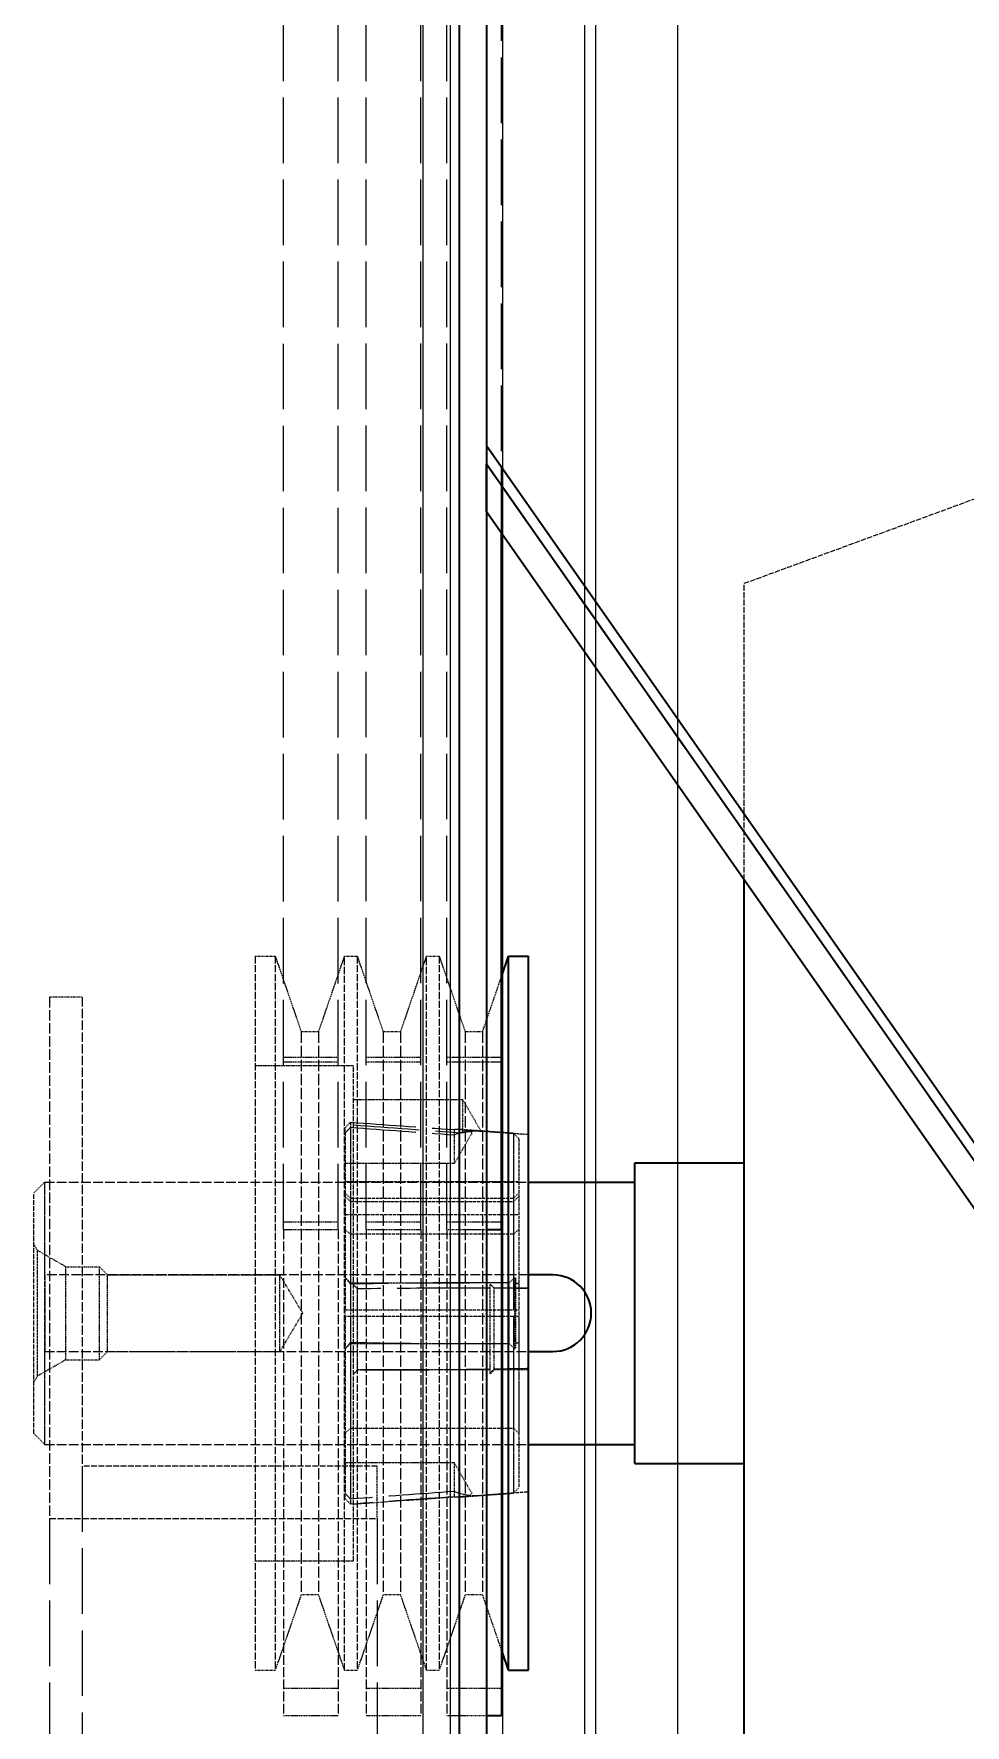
# Model space of a CAD drawing. Header units: millimetres. Extents: x 2408 to 34521, y 2746 to 25454.
# Drawn here: x 14797.2 to 14967.6, y 11499.1 to 11808.5 of the extents above; entities that cross this region are included whole.
import ezdxf

# ---------------------------------------------------------------- set-up
doc = ezdxf.new("R2010")
doc.units = ezdxf.units.MM
doc.linetypes.add('DASHED', pattern=[15, 12, -3])

# ---------------------------------------------------------------- blocks, each defined once
blk = doc.blocks.new('A$C637D7238')
at = {"color": 7, "linetype": 'DASHED', "lineweight": 13}
for p, q in [((973.35, 2530), (973.35, 10)), ((978.35, 2530), (978.35, 10)), ((980, 2530), (980, 10)), ((947.81, 527.87), (947.81, 1137.91)), ((957.81, 527.87), (957.81, 1137.91)), ((962.96, 527.88), (962.96, 1137.91)), ((972.96, 527.88), (972.96, 1137.91)), ((977.71, 527.88), (977.71, 1137.92)), ((987.71, 655.23), (987.71, 1137.92)), ((1272.9, 260), (985, 671.17)), ((1270.56, 260), (985, 667.82)), ((911, 484.54), (911, 80)), ((905, 475.01), (905, 80)), ((965, 475.01), (965, 80))]:
    blk.add_line(p, q, dxfattribs=at)
at = {"color": 7, "lineweight": 35}
for p, q in [((980, 2530), (980, 10)), ((985, 2530), (985, 10)), ((1272.9, 260), (985, 671.17)), ((1270.56, 260), (985, 667.82)), ((1264.45, 260), (985, 659.1))]:
    blk.add_line(p, q, dxfattribs=at)
at = {"color": 7, "lineweight": 13}
for p, q in [((973.35, 2525), (973.35, 15)), ((978.35, 2525), (978.35, 15))]:
    blk.add_line(p, q, dxfattribs=at)
at = {"color": 7, "linetype": 'DASHED', "lineweight": 13, "ltscale": 0.366585}
blk.add_line((985, 671.17), (985, 891.12), dxfattribs=at)
at = {"color": 7, "linetype": 'DASHED', "lineweight": 13, "ltscale": 0.005581}
blk.add_line((985, 671.17), (985, 667.82), dxfattribs=at)
at = {"color": 7, "lineweight": 35, "ltscale": 0.014529}
blk.add_line((985, 659.1), (985, 667.82), dxfattribs=at)
at = {"color": 7, "linetype": 'DASHED', "lineweight": 13, "ltscale": 0.079883}
blk.add_line((1032.15, 646.04), (1077.15, 662.54), dxfattribs=at)
at = {"color": 7, "lineweight": 35, "ltscale": 0.212243}
blk.add_line((987.71, 527.88), (987.71, 655.23), dxfattribs=at)
at = {"color": 7, "linetype": 'DASHED', "lineweight": 13, "ltscale": 0.090462}
blk.add_line((1032.15, 591.77), (1032.15, 646.04), dxfattribs=at)
at = {"color": 7, "lineweight": 35, "ltscale": 0.132038}
blk.add_line((1032.15, 512.54), (1032.15, 591.77), dxfattribs=at)
at = {"color": 7, "linetype": 'DASHED', "lineweight": 13, "ltscale": 0.108833}
for p, q in [((942.67, 577.84), (942.67, 512.54)), ((946.32, 577.84), (946.32, 512.54)), ((946.32, 577.84), (946.32, 512.54)), ((959.02, 512.54), (959.02, 577.84)), ((959.02, 512.54), (959.02, 577.84)), ((961.32, 577.84), (961.32, 512.54)), ((961.32, 577.84), (961.32, 512.54)), ((974.02, 512.54), (974.02, 577.84)), ((974.02, 512.54), (974.02, 577.84)), ((976.32, 577.84), (976.32, 512.54)), ((976.32, 577.84), (976.32, 512.54)), ((989.02, 512.54), (989.02, 577.84)), ((942.67, 512.54), (942.67, 447.24)), ((946.32, 512.54), (946.32, 447.24)), ((946.32, 512.54), (946.32, 447.24)), ((959.02, 447.24), (959.02, 512.54)), ((959.02, 447.24), (959.02, 512.54)), ((961.32, 512.54), (961.32, 447.24)), ((961.32, 512.54), (961.32, 447.24)), ((974.02, 447.24), (974.02, 512.54)), ((974.02, 447.24), (974.02, 512.54)), ((976.32, 512.54), (976.32, 447.24)), ((976.32, 512.54), (976.32, 447.24)), ((989.02, 447.24), (989.02, 512.54))]:
    blk.add_line(p, q, dxfattribs=at)
at = {"color": 7, "linetype": 'DASHED', "lineweight": 13, "ltscale": 0.006083}
for p, q in [((942.67, 577.84), (946.32, 577.84)), ((942.67, 447.24), (946.32, 447.24))]:
    blk.add_line(p, q, dxfattribs=at)
at = {"color": 7, "linetype": 'DASHED', "lineweight": 13, "ltscale": 0.024325}
for p, q in [((946.32, 577.84), (951.07, 564.04)), ((954.27, 564.04), (959.02, 577.84)), ((961.32, 577.84), (966.07, 564.04)), ((969.27, 564.04), (974.02, 577.84)), ((976.32, 577.84), (981.07, 564.04)), ((951.07, 461.04), (946.32, 447.24)), ((959.02, 447.24), (954.27, 461.04)), ((966.07, 461.04), (961.32, 447.24)), ((974.02, 447.24), (969.27, 461.04)), ((981.07, 461.04), (976.32, 447.24))]:
    blk.add_line(p, q, dxfattribs=at)
at = {"color": 7, "linetype": 'DASHED', "lineweight": 13, "ltscale": 0.003833}
for p, q in [((959.02, 577.84), (961.32, 577.84)), ((974.02, 577.84), (976.32, 577.84)), ((959.02, 447.24), (961.32, 447.24)), ((974.02, 447.24), (976.32, 447.24))]:
    blk.add_line(p, q, dxfattribs=at)
at = {"color": 7, "lineweight": 35, "ltscale": 0.006689}
blk.add_line((987.71, 574.05), (989.02, 577.84), dxfattribs=at)
at = {"color": 7, "lineweight": 35, "ltscale": 0.108833}
for p, q in [((989.02, 512.54), (989.02, 577.84)), ((992.67, 512.54), (992.67, 577.84)), ((989.02, 447.24), (989.02, 512.54)), ((992.67, 447.24), (992.67, 512.54))]:
    blk.add_line(p, q, dxfattribs=at)
at = {"color": 7, "lineweight": 35, "ltscale": 0.006083}
for p, q in [((989.02, 577.84), (992.67, 577.84)), ((989.02, 447.24), (992.67, 447.24))]:
    blk.add_line(p, q, dxfattribs=at)
at = {"color": 7, "linetype": 'DASHED', "lineweight": 13, "ltscale": 0.017636}
for p, q in [((984.27, 564.04), (987.71, 574.05)), ((987.71, 451.04), (984.27, 461.04))]:
    blk.add_line(p, q, dxfattribs=at)
at = {"color": 7, "linetype": 'DASHED', "lineweight": 13, "ltscale": 0.01}
for p, q in [((911, 570.35), (905, 570.35)), ((911, 570.35), (905, 570.35)), ((908.01, 521.04), (902.81, 524.04)), ((908.01, 504.04), (902.81, 501.04))]:
    blk.add_line(p, q, dxfattribs=at)
at = {"color": 7, "linetype": 'DASHED', "lineweight": 13, "ltscale": 0.158902}
blk.add_line((905, 570.35), (905, 475.01), dxfattribs=at)
at = {"color": 7, "linetype": 'DASHED', "lineweight": 13, "ltscale": 0.143011}
blk.add_line((911, 570.35), (911, 484.54), dxfattribs=at)
at = {"color": 7, "linetype": 'DASHED', "lineweight": 13, "ltscale": 0.171667}
for p, q in [((951.07, 564.04), (951.07, 461.04)), ((951.07, 564.04), (951.07, 461.04)), ((954.27, 564.04), (954.27, 461.04)), ((954.27, 564.04), (954.27, 461.04)), ((966.07, 564.04), (966.07, 461.04)), ((966.07, 564.04), (966.07, 461.04)), ((969.27, 564.04), (969.27, 461.04)), ((969.27, 564.04), (969.27, 461.04)), ((981.07, 564.04), (981.07, 461.04)), ((981.07, 564.04), (981.07, 461.04)), ((984.27, 564.04), (984.27, 461.04)), ((984.27, 564.04), (984.27, 461.04))]:
    blk.add_line(p, q, dxfattribs=at)
at = {"color": 7, "linetype": 'DASHED', "lineweight": 13, "ltscale": 0.005328}
for p, q in [((951.07, 564.04), (954.27, 564.04)), ((966.07, 564.04), (969.27, 564.04)), ((981.07, 564.04), (984.27, 564.04)), ((954.27, 461.04), (951.07, 461.04)), ((969.27, 461.04), (966.07, 461.04)), ((984.27, 461.04), (981.07, 461.04))]:
    blk.add_line(p, q, dxfattribs=at)
at = {"color": 7, "linetype": 'DASHED', "lineweight": 13, "ltscale": 0.03}
for p, q in [((942.67, 557.84), (960.67, 557.84)), ((942.67, 467.24), (960.67, 467.24))]:
    blk.add_line(p, q, dxfattribs=at)
at = {"color": 7, "linetype": 'DASHED', "lineweight": 13, "ltscale": 0.016667}
for p, q in [((947.81, 559.38), (957.81, 559.38)), ((947.81, 558.54), (957.81, 558.54)), ((962.96, 559.39), (972.96, 559.39)), ((962.96, 558.54), (972.96, 558.54)), ((977.71, 559.39), (987.71, 559.39)), ((977.71, 558.54), (987.71, 558.54)), ((947.81, 529.24), (957.81, 529.24)), ((962.96, 529.25), (972.96, 529.25)), ((977.71, 529.25), (987.71, 529.25)), ((947.81, 527.87), (957.81, 527.87)), ((962.96, 527.88), (972.96, 527.88)), ((957.81, 443.88), (947.81, 443.88)), ((972.96, 443.88), (962.96, 443.88)), ((987.71, 443.88), (977.71, 443.88)), ((957.81, 438.88), (947.81, 438.88)), ((972.96, 438.88), (962.96, 438.88))]:
    blk.add_line(p, q, dxfattribs=at)
at = {"color": 7, "linetype": 'DASHED', "lineweight": 13, "ltscale": 0.0755}
for p, q in [((960.67, 512.54), (960.67, 557.84)), ((960.67, 467.24), (960.67, 512.54))]:
    blk.add_line(p, q, dxfattribs=at)
at = {"color": 7, "linetype": 'DASHED', "lineweight": 13, "ltscale": 0.033333}
for p, q in [((980.67, 551.59), (960.67, 551.59)), ((979.1, 539.92), (959.1, 539.92)), ((979.1, 485.17), (959.1, 485.17))]:
    blk.add_line(p, q, dxfattribs=at)
at = {"color": 7, "linetype": 'DASHED', "lineweight": 13, "ltscale": 0.010099}
blk.add_line((980.67, 545.53), (980.67, 551.59), dxfattribs=at)
blk.add_line((980.67, 545.53), (980.67, 551.59), dxfattribs=at)
at = {"color": 7, "linetype": 'DASHED', "lineweight": 13, "ltscale": 0.011066}
blk.add_line((983.99, 545.84), (980.67, 551.59), dxfattribs=at)
at = {"color": 7, "linetype": 'DASHED', "lineweight": 13, "ltscale": 0.002384}
blk.add_line((959.1, 546.45), (960.1, 547.47), dxfattribs=at)
at = {"color": 7, "linetype": 'DASHED', "lineweight": 13, "ltscale": 0.000920486}
blk.add_line((959.1, 545.9), (959.1, 546.45), dxfattribs=at)
at = {"color": 7, "linetype": 'DASHED', "lineweight": 13, "ltscale": 0.000669289}
for p, q in [((959.1, 545.5), (959.1, 545.9)), ((959.1, 479.19), (959.1, 479.59))]:
    blk.add_line(p, q, dxfattribs=at)
at = {"color": 7, "linetype": 'DASHED', "lineweight": 13, "ltscale": 0.05392}
for p, q in [((959.1, 545.5), (959.1, 513.14)), ((959.1, 511.94), (959.1, 479.59))]:
    blk.add_line(p, q, dxfattribs=at)
at = {"color": 7, "linetype": 'DASHED', "lineweight": 13, "ltscale": 0.049343}
for p, q in [((960.1, 547.47), (960.1, 517.87)), ((960.1, 507.22), (960.1, 477.61))]:
    blk.add_line(p, q, dxfattribs=at)
at = {"color": 7, "linetype": 'DASHED', "lineweight": 13, "ltscale": 0.055687}
for p, q in [((960.1, 546.56), (960.1, 513.14)), ((960.1, 511.94), (960.1, 478.53))]:
    blk.add_line(p, q, dxfattribs=at)
at = {"color": 7, "linetype": 'DASHED', "lineweight": 13, "ltscale": 0.000364494}
for p, q in [((979.1, 545.9), (979.1, 546.12)), ((979.1, 478.97), (979.1, 479.19))]:
    blk.add_line(p, q, dxfattribs=at)
at = {"color": 7, "linetype": 'DASHED', "lineweight": 13, "ltscale": 0.009966}
for p, q in [((979.1, 539.92), (979.1, 545.9)), ((979.1, 479.19), (979.1, 485.17))]:
    blk.add_line(p, q, dxfattribs=at)
at = {"color": 7, "linetype": 'DASHED', "lineweight": 13, "ltscale": 0.010585}
for p, q in [((982.27, 545.42), (979.1, 539.92)), ((982.27, 479.67), (979.1, 485.17))]:
    blk.add_line(p, q, dxfattribs=at)
at = {"color": 7, "linetype": 'DASHED', "lineweight": 13, "ltscale": 0.000365639}
blk.add_line((979.1, 544.94), (979.1, 545.16), dxfattribs=at)
at = {"color": 7, "linetype": 'DASHED', "lineweight": 13, "ltscale": 0.015593}
for p, q in [((989.9, 545.46), (980.56, 546.11)), ((980.56, 478.97), (989.9, 479.63))]:
    blk.add_line(p, q, dxfattribs=at)
at = {"color": 7, "linetype": 'DASHED', "lineweight": 13, "ltscale": 0.000207036}
blk.add_line((981.89, 545.93), (982, 545.89), dxfattribs=at)
at = {"color": 7, "linetype": 'DASHED', "lineweight": 13, "ltscale": 0.00020151}
blk.add_line((982, 545.88), (981.89, 545.85), dxfattribs=at)
at = {"color": 7, "linetype": 'DASHED', "lineweight": 13, "ltscale": 6.3668e-06}
for p, q in [((982, 545.89), (982, 545.88)), ((982, 479.2), (982, 479.2))]:
    blk.add_line(p, q, dxfattribs=at)
at = {"color": 7, "linetype": 'DASHED', "lineweight": 13, "ltscale": 0.000904728}
blk.add_line((982.27, 545.42), (982, 545.89), dxfattribs=at)
at = {"color": 7, "linetype": 'DASHED', "lineweight": 13, "ltscale": 0.000399662}
for p, q in [((983.73, 545.81), (983.97, 545.8)), ((983.97, 545.8), (983.73, 545.81))]:
    blk.add_line(p, q, dxfattribs=at)
at = {"color": 7, "linetype": 'DASHED', "lineweight": 13, "ltscale": 8.43406e-05}
blk.add_line((983.97, 545.8), (983.99, 545.84), dxfattribs=at)
at = {"color": 7, "linetype": 'DASHED', "lineweight": 13, "ltscale": 0.014545}
blk.add_line((992.67, 545.19), (983.97, 545.8), dxfattribs=at)
at = {"color": 7, "linetype": 'DASHED', "lineweight": 13, "ltscale": 0.002357}
for p, q in [((990.9, 544.46), (989.9, 545.46)), ((960.1, 533.54), (959.1, 534.54)), ((990.9, 534.54), (989.9, 533.54)), ((959.1, 490.54), (960.1, 491.54)), ((989.9, 491.54), (990.9, 490.54)), ((989.9, 479.63), (990.9, 480.63))]:
    blk.add_line(p, q, dxfattribs=at)
at = {"color": 7, "linetype": 'DASHED', "lineweight": 13, "ltscale": 0.04436}
for p, q in [((989.9, 545.46), (989.9, 518.84)), ((989.9, 506.24), (989.9, 479.63))]:
    blk.add_line(p, q, dxfattribs=at)
at = {"color": 7, "linetype": 'DASHED', "lineweight": 13, "ltscale": 0.05386}
for p, q in [((989.9, 545.46), (989.9, 513.14)), ((989.9, 511.94), (989.9, 479.63))]:
    blk.add_line(p, q, dxfattribs=at)
at = {"color": 7, "linetype": 'DASHED', "lineweight": 13, "ltscale": 0.052193}
blk.add_line((990.9, 544.46), (990.9, 513.14), dxfattribs=at)
at = {"color": 7, "lineweight": 35, "ltscale": 0.091667}
for p, q in [((1012.15, 485.04), (1012.15, 540.04)), ((1032.15, 485.04), (1032.15, 540.04))]:
    blk.add_line(p, q, dxfattribs=at)
at = {"color": 7, "lineweight": 35, "ltscale": 0.033333}
for p, q in [((1012.15, 540.04), (1032.15, 540.04)), ((1012.15, 485.04), (1032.15, 485.04))]:
    blk.add_line(p, q, dxfattribs=at)
at = {"color": 7, "linetype": 'DASHED', "lineweight": 13, "ltscale": 0.004714}
for p, q in [((902.15, 534.54), (904.15, 536.54)), ((902.15, 490.54), (904.15, 488.54))]:
    blk.add_line(p, q, dxfattribs=at)
at = {"color": 7, "linetype": 'DASHED', "lineweight": 13, "ltscale": 0.08}
blk.add_line((904.15, 488.54), (904.15, 536.54), dxfattribs=at)
at = {"color": 7, "linetype": 'DASHED', "lineweight": 13, "ltscale": 0.028333}
for p, q in [((904.15, 519.54), (904.15, 536.54)), ((908.01, 504.04), (908.01, 521.04)), ((908.01, 504.04), (908.01, 521.04)), ((914.15, 504.04), (914.15, 521.04)), ((914.15, 504.04), (914.15, 521.04)), ((904.15, 488.54), (904.15, 505.54))]:
    blk.add_line(p, q, dxfattribs=at)
at = {"color": 7, "linetype": 'DASHED', "lineweight": 13, "ltscale": 0.147536}
for p, q in [((904.15, 536.54), (992.67, 536.54)), ((992.67, 519.54), (904.15, 519.54)), ((904.15, 505.54), (992.67, 505.54)), ((904.15, 488.54), (992.67, 488.54))]:
    blk.add_line(p, q, dxfattribs=at)
at = {"color": 7, "linetype": 'DASHED', "lineweight": 13, "ltscale": 0.053}
for p, q in [((990.9, 536.59), (959.1, 536.59)), ((959.1, 530.59), (990.9, 530.59))]:
    blk.add_line(p, q, dxfattribs=at)
at = {"color": 7, "lineweight": 35, "ltscale": 0.032464}
for p, q in [((992.67, 536.54), (1012.15, 536.54)), ((992.67, 488.54), (1012.15, 488.54))]:
    blk.add_line(p, q, dxfattribs=at)
at = {"color": 7, "linetype": 'DASHED', "lineweight": 13, "ltscale": 0.073333}
blk.add_line((902.15, 490.54), (902.15, 534.54), dxfattribs=at)
at = {"color": 7, "linetype": 'DASHED', "lineweight": 13, "ltscale": 0.002245}
for p, q in [((959.1, 533.87), (960.1, 532.97)), ((989.9, 532.97), (990.9, 533.87))]:
    blk.add_line(p, q, dxfattribs=at)
at = {"color": 7, "linetype": 'DASHED', "lineweight": 13, "ltscale": 0.000952911}
for p, q in [((960.1, 533.54), (960.1, 532.97)), ((989.9, 533.54), (989.9, 532.97))]:
    blk.add_line(p, q, dxfattribs=at)
at = {"color": 7, "linetype": 'DASHED', "lineweight": 13, "ltscale": 0.034}
for p, q in [((960.1, 533.54), (960.1, 513.14)), ((989.9, 533.54), (989.9, 513.14)), ((960.1, 511.94), (960.1, 491.54)), ((960.1, 511.94), (960.1, 491.54)), ((989.9, 511.94), (989.9, 491.54)), ((989.9, 511.94), (989.9, 491.54))]:
    blk.add_line(p, q, dxfattribs=at)
at = {"color": 7, "linetype": 'DASHED', "lineweight": 13, "ltscale": 0.049667}
for p, q in [((989.9, 533.54), (960.1, 533.54)), ((960.1, 532.97), (989.9, 532.97)), ((989.9, 526.97), (960.1, 526.97)), ((960.1, 513.14), (989.9, 513.14)), ((989.9, 511.94), (960.1, 511.94)), ((960.1, 491.54), (989.9, 491.54))]:
    blk.add_line(p, q, dxfattribs=at)
at = {"color": 7, "linetype": 'DASHED', "lineweight": 13, "ltscale": 0.148324}
for p, q in [((947.81, 527.87), (947.81, 438.88)), ((957.81, 527.87), (957.81, 438.88)), ((977.71, 527.88), (977.71, 438.88))]:
    blk.add_line(p, q, dxfattribs=at)
at = {"color": 7, "linetype": 'DASHED', "lineweight": 13, "ltscale": 0.002244}
for p, q in [((960.1, 526.97), (959.1, 527.87)), ((990.9, 527.87), (989.9, 526.97))]:
    blk.add_line(p, q, dxfattribs=at)
at = {"color": 7, "linetype": 'DASHED', "lineweight": 13, "ltscale": 0.023047}
for p, q in [((960.1, 526.97), (960.1, 513.14)), ((989.9, 526.97), (989.9, 513.14))]:
    blk.add_line(p, q, dxfattribs=at)
at = {"color": 7, "linetype": 'DASHED', "lineweight": 13, "ltscale": 0.148325}
for p, q in [((962.96, 527.88), (962.96, 438.88)), ((972.96, 527.88), (972.96, 438.88))]:
    blk.add_line(p, q, dxfattribs=at)
at = {"color": 7, "linetype": 'DASHED', "lineweight": 13, "ltscale": 0.012141}
for p, q in [((977.71, 527.88), (985, 527.88)), ((985, 438.88), (977.71, 438.88))]:
    blk.add_line(p, q, dxfattribs=at)
at = {"color": 7, "lineweight": 35, "ltscale": 0.004526}
blk.add_line((985, 527.88), (987.71, 527.88), dxfattribs=at)
at = {"color": 7, "lineweight": 35, "ltscale": 0.148324}
blk.add_line((987.71, 527.88), (987.71, 438.88), dxfattribs=at)
at = {"color": 7, "linetype": 'DASHED', "lineweight": 13, "ltscale": 0.002213}
for p, q in [((902.81, 524.04), (902.15, 525.19)), ((902.81, 501.04), (902.15, 499.89))]:
    blk.add_line(p, q, dxfattribs=at)
at = {"color": 7, "linetype": 'DASHED', "lineweight": 13, "ltscale": 0.038333}
blk.add_line((902.81, 501.04), (902.81, 524.04), dxfattribs=at)
blk.add_line((902.81, 501.04), (902.81, 524.04), dxfattribs=at)
at = {"color": 7, "linetype": 'DASHED', "lineweight": 13, "ltscale": 0.010233}
for p, q in [((908.01, 521.04), (914.15, 521.04)), ((908.01, 504.04), (914.15, 504.04))]:
    blk.add_line(p, q, dxfattribs=at)
at = {"color": 7, "linetype": 'DASHED', "lineweight": 13, "ltscale": 0.003535}
blk.add_line((915.65, 519.54), (914.15, 521.04), dxfattribs=at)
at = {"color": 7, "linetype": 'DASHED', "lineweight": 13, "ltscale": 0.023333}
for p, q in [((904.15, 519.54), (904.15, 505.54)), ((915.65, 505.54), (915.65, 519.54)), ((915.65, 505.54), (915.65, 519.54)), ((947.15, 505.54), (947.15, 519.54)), ((947.15, 505.54), (947.15, 519.54))]:
    blk.add_line(p, q, dxfattribs=at)
at = {"color": 7, "linetype": 'DASHED', "lineweight": 13, "ltscale": 0.0525}
for p, q in [((915.65, 519.54), (947.15, 519.54)), ((915.65, 505.54), (947.15, 505.54))]:
    blk.add_line(p, q, dxfattribs=at)
at = {"color": 7, "linetype": 'DASHED', "lineweight": 13, "ltscale": 0.013611}
for q in [(947.15, 519.54), (947.15, 505.54)]:
    blk.add_line((951.36, 512.54), q, dxfattribs=at)
at = {"color": 7, "linetype": 'DASHED', "lineweight": 13, "ltscale": 0.002314}
for p, q in [((960.08, 518.1), (959.1, 519.08)), ((959.1, 506.01), (960.08, 506.99))]:
    blk.add_line(p, q, dxfattribs=at)
at = {"color": 7, "linetype": 'DASHED', "lineweight": 13, "ltscale": 0.000379181}
blk.add_line((960.08, 518.1), (960.08, 517.87), dxfattribs=at)
at = {"color": 7, "linetype": 'DASHED', "lineweight": 13, "ltscale": 0.009261}
for p, q in [((960.08, 518.1), (960.08, 512.54)), ((960.08, 512.54), (960.08, 506.99))]:
    blk.add_line(p, q, dxfattribs=at)
at = {"color": 7, "linetype": 'DASHED', "lineweight": 13, "ltscale": 0.036631}
for p, q in [((960.08, 518.1), (982.06, 518.1)), ((960.08, 506.99), (982.06, 506.99))]:
    blk.add_line(p, q, dxfattribs=at)
at = {"color": 7, "linetype": 'DASHED', "lineweight": 13, "ltscale": 3.17e-05}
for p, q in [((960.1, 517.87), (960.08, 517.87)), ((960.08, 507.21), (960.1, 507.22))]:
    blk.add_line(p, q, dxfattribs=at)
at = {"color": 7, "linetype": 'DASHED', "lineweight": 13, "ltscale": 0.00173}
for p, q in [((960.67, 517.73), (961.4, 516.99)), ((961.4, 516.99), (960.67, 517.73))]:
    blk.add_line(p, q, dxfattribs=at)
at = {"color": 7, "linetype": 'DASHED', "lineweight": 13, "ltscale": 0.013334}
blk.add_line((961.4, 508.99), (961.4, 516.99), dxfattribs=at)
blk.add_line((961.4, 508.99), (961.4, 516.99), dxfattribs=at)
at = {"color": 7, "linetype": 'DASHED', "lineweight": 13, "ltscale": 0.008346}
blk.add_line((985.67, 517.12), (980.66, 517.12), dxfattribs=at)
blk.add_line((985.67, 517.12), (980.66, 517.12), dxfattribs=at)
at = {"color": 7, "linetype": 'DASHED', "lineweight": 13, "ltscale": 0.014858}
blk.add_line((985.67, 508.93), (985.67, 517.84), dxfattribs=at)
at = {"color": 7, "linetype": 'DASHED', "lineweight": 13, "ltscale": 0.001706}
for p, q in [((986.4, 517.12), (985.67, 517.84)), ((986.4, 517.12), (985.67, 517.84)), ((986.4, 502.16), (985.67, 501.44)), ((986.4, 502.16), (985.67, 501.44))]:
    blk.add_line(p, q, dxfattribs=at)
at = {"color": 7, "linetype": 'DASHED', "lineweight": 13, "ltscale": 0.001703}
for p, q in [((986.4, 517.11), (985.67, 517.83)), ((985.67, 517.83), (986.4, 517.11))]:
    blk.add_line(p, q, dxfattribs=at)
at = {"color": 7, "linetype": 'DASHED', "lineweight": 13, "ltscale": 1.39236e-05}
blk.add_line((985.67, 517.11), (985.67, 517.12), dxfattribs=at)
at = {"color": 7, "linetype": 'DASHED', "lineweight": 13, "ltscale": 0.013547}
blk.add_line((986.4, 508.99), (986.4, 517.12), dxfattribs=at)
blk.add_line((986.4, 508.99), (986.4, 517.12), dxfattribs=at)
at = {"color": 7, "linetype": 'DASHED', "lineweight": 13, "ltscale": 0.01046}
for p, q in [((992.67, 517.12), (986.4, 517.12)), ((992.67, 517.12), (986.4, 517.12)), ((992.67, 502.16), (986.4, 502.16)), ((992.67, 502.16), (986.4, 502.16))]:
    blk.add_line(p, q, dxfattribs=at)
at = {"color": 7, "linetype": 'DASHED', "lineweight": 13, "ltscale": 0.001824}
blk.add_line((989.9, 518.84), (989.12, 518.08), dxfattribs=at)
at = {"color": 7, "linetype": 'DASHED', "lineweight": 13, "ltscale": 0.009224}
for p, q in [((989.12, 512.54), (989.12, 518.08)), ((989.12, 507.01), (989.12, 512.54))]:
    blk.add_line(p, q, dxfattribs=at)
at = {"color": 7, "linetype": 'DASHED', "lineweight": 13, "ltscale": 0.000439064}
blk.add_line((990.1, 519.02), (989.9, 518.84), dxfattribs=at)
at = {"color": 7, "linetype": 'DASHED', "lineweight": 13, "ltscale": 0.000331204}
blk.add_line((990.29, 518.98), (990.1, 519.02), dxfattribs=at)
at = {"color": 7, "linetype": 'DASHED', "lineweight": 13, "ltscale": 0.021573}
blk.add_line((990.1, 519.02), (990.1, 506.07), dxfattribs=at)
at = {"color": 7, "linetype": 'DASHED', "lineweight": 13, "ltscale": 0.02147}
blk.add_line((990.29, 518.98), (990.29, 506.1), dxfattribs=at)
at = {"color": 7, "lineweight": 35, "ltscale": 0.007464}
for p, q in [((997.15, 519.54), (992.67, 519.54)), ((992.67, 505.54), (997.15, 505.54))]:
    blk.add_line(p, q, dxfattribs=at)
at = {"color": 7, "linetype": 'DASHED', "lineweight": 13, "ltscale": 0.002}
for p, q in [((959.1, 511.94), (959.1, 513.14)), ((990.9, 513.14), (990.9, 511.94))]:
    blk.add_line(p, q, dxfattribs=at)
at = {"color": 7, "linetype": 'DASHED', "lineweight": 13, "ltscale": 0.001667}
for p, q in [((959.1, 513.14), (960.1, 513.14)), ((960.1, 511.94), (959.1, 511.94)), ((989.9, 513.14), (990.9, 513.14)), ((990.9, 511.94), (989.9, 511.94))]:
    blk.add_line(p, q, dxfattribs=at)
at = {"color": 7, "linetype": 'DASHED', "lineweight": 13, "ltscale": 0.035667}
blk.add_line((990.9, 511.94), (990.9, 490.54), dxfattribs=at)
at = {"color": 7, "linetype": 'DASHED', "lineweight": 13, "ltscale": 0.052194}
blk.add_line((990.9, 511.94), (990.9, 480.63), dxfattribs=at)
at = {"color": 7, "lineweight": 35, "ltscale": 0.2225}
blk.add_line((1032.15, 379.04), (1032.15, 512.54), dxfattribs=at)
at = {"color": 7, "linetype": 'DASHED', "lineweight": 13, "ltscale": 0.011374}
blk.add_line((961.4, 502.17), (961.4, 508.99), dxfattribs=at)
blk.add_line((961.4, 502.17), (961.4, 508.99), dxfattribs=at)
at = {"color": 7, "linetype": 'DASHED', "lineweight": 13, "ltscale": 0.012476}
blk.add_line((985.67, 501.44), (985.67, 508.93), dxfattribs=at)
at = {"color": 7, "linetype": 'DASHED', "lineweight": 13, "ltscale": 0.011375}
blk.add_line((986.4, 502.16), (986.4, 508.99), dxfattribs=at)
blk.add_line((986.4, 502.16), (986.4, 508.99), dxfattribs=at)
at = {"color": 7, "linetype": 'DASHED', "lineweight": 13, "ltscale": 0.003536}
blk.add_line((915.65, 505.54), (914.15, 504.04), dxfattribs=at)
at = {"color": 7, "linetype": 'DASHED', "lineweight": 13, "ltscale": 0.00037899}
blk.add_line((960.08, 507.21), (960.08, 506.99), dxfattribs=at)
at = {"color": 7, "linetype": 'DASHED', "lineweight": 13, "ltscale": 0.001825}
blk.add_line((989.12, 507.01), (989.9, 506.24), dxfattribs=at)
at = {"color": 7, "linetype": 'DASHED', "lineweight": 13, "ltscale": 0.000438836}
blk.add_line((989.9, 506.24), (990.1, 506.07), dxfattribs=at)
at = {"color": 7, "linetype": 'DASHED', "lineweight": 13, "ltscale": 0.000331233}
blk.add_line((990.1, 506.07), (990.29, 506.1), dxfattribs=at)
at = {"color": 7, "linetype": 'DASHED', "lineweight": 13, "ltscale": 0.000940853}
blk.add_line((960.67, 501.44), (961.07, 501.84), dxfattribs=at)
at = {"color": 7, "linetype": 'DASHED', "lineweight": 13, "ltscale": 0.000941325}
blk.add_line((961.07, 501.84), (960.67, 501.44), dxfattribs=at)
at = {"color": 7, "linetype": 'DASHED', "lineweight": 13, "ltscale": 0.000941527}
blk.add_line((961.07, 501.84), (960.67, 501.44), dxfattribs=at)
at = {"color": 7, "linetype": 'DASHED', "lineweight": 13, "ltscale": 0.000942134}
blk.add_line((961.07, 501.84), (960.67, 501.44), dxfattribs=at)
at = {"color": 7, "linetype": 'DASHED', "lineweight": 13, "ltscale": 0.000764645}
blk.add_line((961.07, 501.84), (961.4, 502.17), dxfattribs=at)
at = {"color": 7, "linetype": 'DASHED', "lineweight": 13, "ltscale": 0.000764038}
blk.add_line((961.4, 502.17), (961.07, 501.84), dxfattribs=at)
at = {"color": 7, "linetype": 'DASHED', "lineweight": 13, "ltscale": 0.001804}
blk.add_line((961.4, 502.17), (962.48, 502.17), dxfattribs=at)
at = {"color": 7, "linetype": 'DASHED', "lineweight": 13, "ltscale": 0.001808}
blk.add_line((962.48, 502.16), (961.4, 502.17), dxfattribs=at)
at = {"color": 7, "linetype": 'DASHED', "lineweight": 13, "ltscale": 0.038653}
blk.add_line((985.67, 502.16), (962.48, 502.16), dxfattribs=at)
blk.add_line((985.67, 502.16), (962.48, 502.16), dxfattribs=at)
at = {"color": 7, "linetype": 'DASHED', "lineweight": 13, "ltscale": 0.001679}
for p, q in [((986.4, 502.36), (985.67, 501.66)), ((985.67, 501.66), (986.4, 502.36))]:
    blk.add_line(p, q, dxfattribs=at)
at = {"color": 7, "linetype": 'DASHED', "lineweight": 13, "ltscale": 0.09}
blk.add_line((965, 484.54), (911, 484.54), dxfattribs=at)
blk.add_line((965, 484.54), (911, 484.54), dxfattribs=at)
at = {"color": 7, "linetype": 'DASHED', "lineweight": 13, "ltscale": 0.01589}
blk.add_line((965, 475.01), (965, 484.54), dxfattribs=at)
at = {"color": 7, "linetype": 'DASHED', "lineweight": 13, "ltscale": 0.053464}
blk.add_line((960.67, 477.66), (992.67, 479.9), dxfattribs=at)
at = {"color": 7, "linetype": 'DASHED', "lineweight": 13, "ltscale": 0.000365829}
blk.add_line((979.1, 479.93), (979.1, 480.15), dxfattribs=at)
at = {"color": 7, "linetype": 'DASHED', "lineweight": 13, "ltscale": 0.000904563}
blk.add_line((982.27, 479.67), (982, 479.2), dxfattribs=at)
at = {"color": 7, "linetype": 'DASHED', "lineweight": 13, "ltscale": 0.000920296}
blk.add_line((959.1, 478.64), (959.1, 479.19), dxfattribs=at)
at = {"color": 7, "linetype": 'DASHED', "lineweight": 13, "ltscale": 0.002385}
blk.add_line((960.1, 477.61), (959.1, 478.64), dxfattribs=at)
at = {"color": 7, "linetype": 'DASHED', "lineweight": 13, "ltscale": 0.000205447}
blk.add_line((981.89, 479.24), (982, 479.2), dxfattribs=at)
at = {"color": 7, "linetype": 'DASHED', "lineweight": 13, "ltscale": 0.000202948}
blk.add_line((982, 479.2), (981.89, 479.16), dxfattribs=at)
at = {"color": 7, "linetype": 'DASHED', "lineweight": 13, "ltscale": 0.1}
blk.add_line((905, 475.01), (965, 475.01), dxfattribs=at)
blk.add_line((905, 475.01), (965, 475.01), dxfattribs=at)
at = {"color": 7, "lineweight": 35, "ltscale": 0.00669}
blk.add_line((989.02, 447.24), (987.71, 451.04), dxfattribs=at)
at = {"color": 7, "lineweight": 35, "ltscale": 0.004525}
blk.add_line((987.71, 438.88), (985, 438.88), dxfattribs=at)
at = {"color": 7, "linetype": 'DASHED', "lineweight": 13}
for points in [[(981.89, 545.85), (981.58, 545.8), (981.2, 545.74), (980.42, 545.57), (979.62, 545.34), (979.1, 545.16)], [(980.56, 546.11), (981.26, 546.04), (981.66, 545.98), (981.89, 545.93)], [(979.1, 479.93), (979.82, 479.69), (980.76, 479.44), (981.37, 479.32), (981.89, 479.24)], [(981.89, 479.16), (981.57, 479.09), (980.99, 479.01), (980.56, 478.97)]]:
    blk.add_lwpolyline(points, dxfattribs=at)
for centre, radius, start, end in [((913.79, 589.25), 62.99, 316.0005, 317.326), ((2215.92, 17999.74), 17497.39, 265.884242, 265.946616), ((1281.79, 4790.41), 4256.03, 265.66512, 265.92159), ((1463.7, 7414.14), 6885.57, 265.810463, 265.97731), ((1462.34, 7395.21), 6866.59, 265.810312, 265.977625), ((979.8, 535.21), 10.92, 86.0073, 93.7085), ((983.23, 534.42), 11.41, 91.2605, 102.9819), ((983.24, 534.41), 11.42, 91.2651, 102.9775), ((983.21, 534.69), 11.14, 87.3662, 91.1878), ((983.21, 534), 11.82, 87.4811, 91.0809), ((950.51, 511.03), 11.76, 35.5552, 43.111), ((981.53, -473.2), 991.29, 89.96963, 91.23881), ((980.45, -907.27), 1424.39, 89.99102, 90.76635), ((980.47, -910.01), 1427.13, 89.99221, 90.76583), ((980.65, -996.05), 1513.17, 89.81003, 89.99964), ((980.68, -1013.04), 1530.15, 89.81321, 90.0005), ((982.05, -618.46), 1136.56, 89.6437, 89.99967), ((980.57, -1019.86), 1536.98, 89.54886, 89.78284), ((980.57, -1019.22), 1536.34, 89.54883, 89.7829), ((989.26, 511.97), 6.14, 74.4866, 80.2623), ((950.58, 514), 11.68, 316.8728, 324.4817), ((981.53, 1498.33), 991.35, 268.76121, 270.03085), ((982.05, 1643.55), 1136.56, 270.00079, 270.3563), ((989.26, 513.12), 6.14, 279.7377, 285.5134), ((962.16, 2009.54), 1507.38, 270.01225, 270.89389), ((962.16, 2009), 1506.83, 270.01218, 270.89407), ((960.96, 2101.98), 1599.82, 270.91092, 271.13573), ((960.96, 2101.98), 1599.82, 270.91092, 271.13573), ((913.79, 435.84), 62.99, 42.674, 43.9995), ((1282.66, -3777.09), 4267.83, 94.07878, 94.33454), ((2215.66, -16971.02), 17493.75, 94.053397, 94.115784), ((979.8, 489.87), 10.92, 266.2913, 273.9929)]:
    blk.add_arc(centre, radius, start, end, dxfattribs=at)
at = {"color": 7, "lineweight": 35}
blk.add_arc((997.15, 512.54), 7, 270, 90, dxfattribs=at)
blk = doc.blocks.new('A$C7585302F')
for p, q in [((1085, 9.5), (1085, 2715.5)), ((1100, 9.5), (1100, 2715.5)), ((1100, 9.5), (1100, 2715.5))]:
    blk.add_line(p, q)
blk = doc.blocks.new('A$C30E44EA2')
for p, q in [((0, 9.5), (0, 2715.5)), ((0, 9.5), (0, 2715.5)), ((15, 9.5), (15, 2715.5))]:
    blk.add_line(p, q)
blk = doc.blocks.new('1')
at = {"color": 7}
for name, p in [('A$C7585302F', (13798.02, 11046.42)), ('A$C30E44EA2', (14900.02, 11046.42)), ('A$C637D7238', (13895.03, 11061.92))]:
    blk.add_blockref(name, p, dxfattribs=at)

msp = doc.modelspace()

# ---------------------------------------------------------------- block references
msp.add_blockref('1', (0, 0))

doc.saveas('drawing.dxf')
